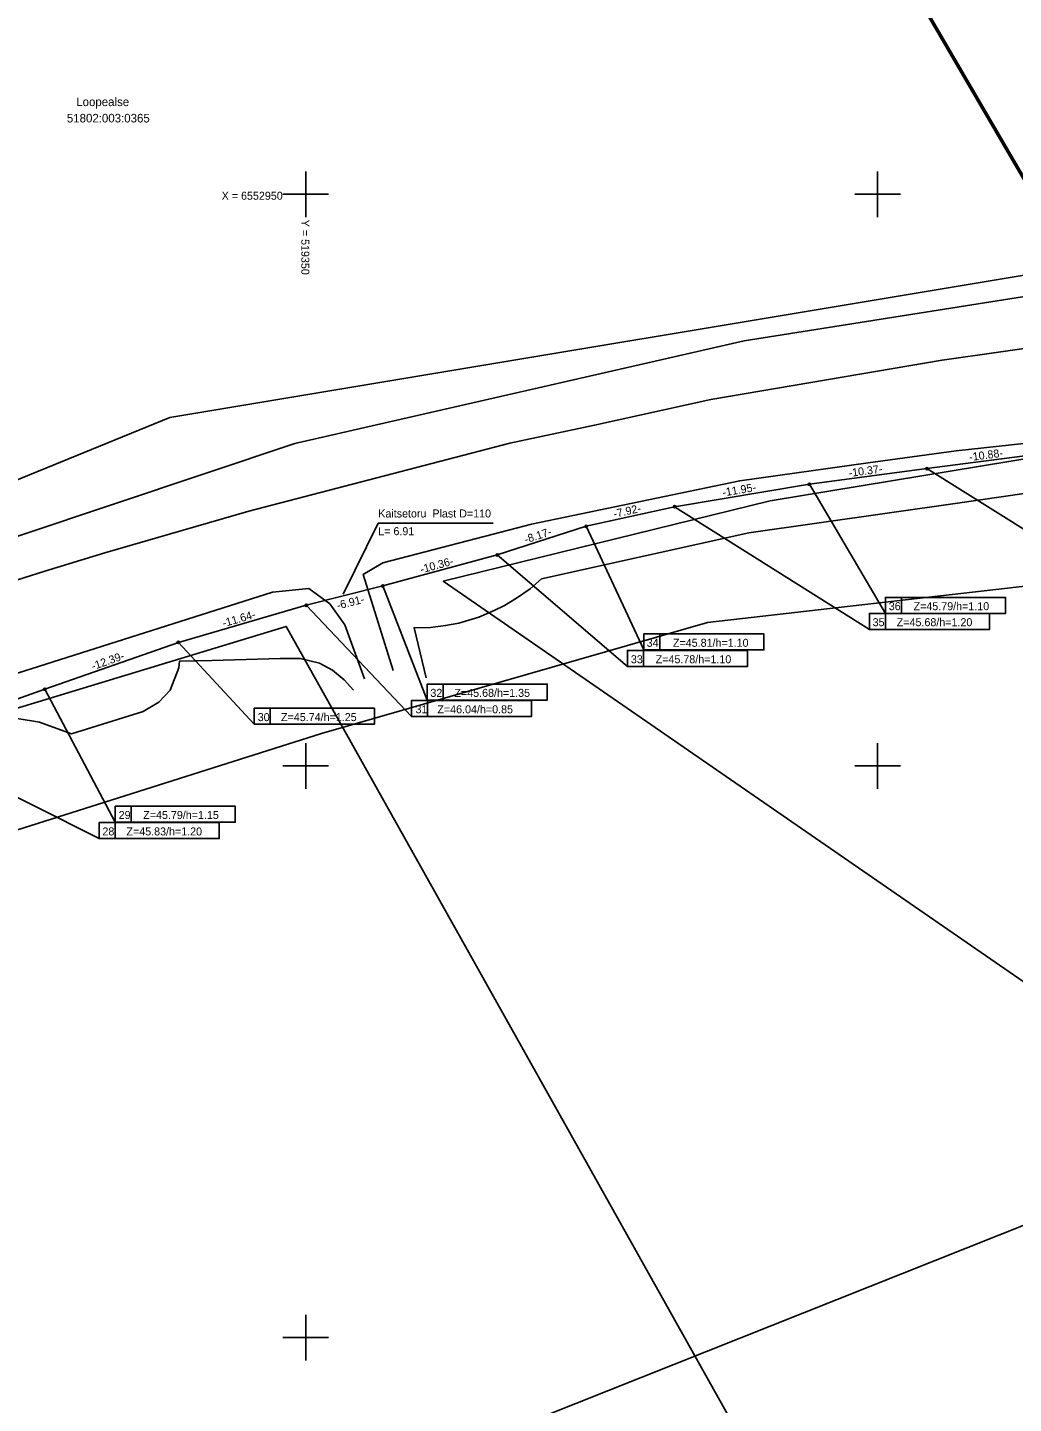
# Model space of a CAD drawing. Extents: x 518883 to 519628, y 6552240 to 6553378.
# Drawn here: x 519325.7 to 519411.9, y 6552844.2 to 6552964.6 of the extents above; entities that cross this region are included whole.
import ezdxf

# ---------------------------------------------------------------- set-up
doc = ezdxf.new("R2010")
doc.units = 0
for name, color, linetype in [('-TARA', 7, 'Continuous'), ('Hoonedet', 7, 'Continuous'), ('KORGUS', 7, 'Continuous'), ('MOOTPIIR', 7, 'Continuous'), ('MPKAABEL', 7, 'Continuous'), ('Prosystem_elekter', 7, 'Continuous'), ('Prosystem_kiri', 7, 'Continuous'), ('VKAEV', 7, 'Continuous'), ('VORK', 7, 'Continuous'), ('VORMISTUS', 7, 'Continuous')]:
    doc.layers.add(name, color=color, linetype=linetype)

msp = doc.modelspace()

# ---------------------------------------------------------------- linework, layer by layer
at = {"layer": '-TARA'}
for points in [[(519488.64, 6552942.55), (519481.11, 6552941.88), (519478.69, 6552940.55), (519462.07, 6552939.75), (519444.97, 6552939.16), (519425.19, 6552938.36), (519415.49, 6552936.89), (519405.65, 6552935.5), (519385.43, 6552932.06), (519375.25, 6552929.8), (519367.85, 6552928.22), (519363.16, 6552927.01), (519345.02, 6552922.28), (519332.43, 6552918.65), (519327.18, 6552917.02), (519319.81, 6552914.71)], [(519357.63, 6552908.36), (519355.01, 6552916.74), (519356.74, 6552917.76), (519367.05, 6552920.45), (519369.74, 6552921.15), (519387.95, 6552924.94), (519399.19, 6552926.5), (519406.87, 6552927.55), (519426.24, 6552929.66), (519444.21, 6552931.44), (519479.91, 6552932.77), (519497.98, 6552934.02), (519515.48, 6552936.21), (519519.55, 6552937.19)], [(519058.52, 6552792.4), (519056.72, 6552793.84), (519054.82, 6552796.7), (519054.43, 6552797.78), (519054.48, 6552799.36), (519055.32, 6552800.94), (519056.62, 6552801.92), (519059.7, 6552803.2), (519065.04, 6552805.38), (519070.98, 6552807.03), (519087.51, 6552813.64), (519107.88, 6552821.72), (519125.7, 6552828.6), (519141.32, 6552835.43), (519176.34, 6552850.59), (519209.76, 6552864.74), (519241.59, 6552877.91), (519280.46, 6552893.03), (519314.84, 6552904.95), (519347.08, 6552915.2), (519350.26, 6552915.52), (519352.1, 6552914.17), (519353.43, 6552912.35), (519355.14, 6552907.61)]]:
    msp.add_lwpolyline(points, dxfattribs=at)
at = {"layer": 'Hoonedet'}
msp.add_line((519350.04, 6552914.05), (519356.74, 6552915.74), dxfattribs=at)
for points in [[(519314.75, 6552902.27), (519327.17, 6552906.7), (519338.86, 6552910.8), (519350.04, 6552914.05), (519356.74, 6552915.74), (519366.74, 6552918.46), (519374.52, 6552920.96), (519382.25, 6552922.67), (519394.04, 6552924.63), (519404.32, 6552926), (519415.11, 6552927.42)], [(519353.28, 6552915.02), (519356.34, 6552921.23), (519366.38, 6552921.23)]]:
    msp.add_lwpolyline(points, dxfattribs=at)
at = {"layer": 'KORGUS'}
for centre in [(519404.32, 6552926), (519394.04, 6552924.63), (519382.25, 6552922.67), (519374.52, 6552920.96), (519366.74, 6552918.46), (519356.74, 6552915.74), (519350.04, 6552914.05), (519338.86, 6552910.8), (519327.17, 6552906.7)]:
    msp.add_circle(centre, 0.1, dxfattribs=at)
at = {"layer": 'MOOTPIIR'}
for points in [[(519101.86, 6552805.18), (519217.82, 6552853.65), (519285.68, 6552882.01), (519351.38, 6552902.83), (519385.13, 6552912.53), (519453.88, 6552920.43), (519486.55, 6552920.43), (519507.2, 6552927.61), (519492.66, 6552947.53), (519473.99, 6552979.67), (519455.05, 6553005.43), (519439.97, 6553030.65), (519426.06, 6553057.67), (519414.3, 6553088.54)], [(519399.49, 6553087.02), (519410.98, 6553060.09), (519442.21, 6552997.62), (519465.01, 6552969.43), (519471.65, 6552956.51), (519467.17, 6552947), (519421.03, 6552944.3), (519338.1, 6552930.48), (519262.52, 6552899.6), (519133.81, 6552850.6)]]:
    msp.add_lwpolyline(points, dxfattribs=at)
at = {"layer": 'MPKAABEL'}
for points in [[(519404.32, 6552926), (519416.56, 6552918.34), (519427.06, 6552918.34), (519427.06, 6552919.74), (519416.56, 6552919.74), (519416.56, 6552918.34)], [(519394.04, 6552924.63), (519400.69, 6552913.34), (519411.19, 6552913.34), (519411.19, 6552914.74), (519400.69, 6552914.74), (519400.69, 6552913.34)], [(519382.25, 6552922.67), (519399.29, 6552911.94), (519409.79, 6552911.94), (519409.79, 6552913.34), (519399.29, 6552913.34), (519399.29, 6552911.94)], [(519374.52, 6552920.96), (519379.57, 6552910.14), (519390.07, 6552910.14), (519390.07, 6552911.54), (519379.57, 6552911.54), (519379.57, 6552910.14)], [(519366.74, 6552918.46), (519378.13, 6552908.7), (519388.63, 6552908.7), (519388.63, 6552910.1), (519378.13, 6552910.1), (519378.13, 6552908.7)], [(519356.74, 6552915.74), (519360.62, 6552905.76), (519371.12, 6552905.76), (519371.12, 6552907.16), (519360.62, 6552907.16), (519360.62, 6552905.76)], [(519402.09, 6552913.34), (519402.09, 6552914.74)], [(519350.04, 6552914.05), (519359.24, 6552904.32), (519369.74, 6552904.32), (519369.74, 6552905.72), (519359.24, 6552905.72), (519359.24, 6552904.32)], [(519400.69, 6552911.94), (519400.69, 6552913.34)], [(519338.86, 6552910.8), (519345.5, 6552903.64), (519356, 6552903.64), (519356, 6552905.04), (519345.5, 6552905.04), (519345.5, 6552903.64)], [(519380.97, 6552910.14), (519380.97, 6552911.54)], [(519379.53, 6552908.7), (519379.53, 6552910.1)], [(519362.02, 6552905.76), (519362.02, 6552907.16)], [(519327.17, 6552906.7), (519333.34, 6552895.08), (519343.84, 6552895.08), (519343.84, 6552896.48), (519333.34, 6552896.48), (519333.34, 6552895.08)], [(519346.9, 6552903.64), (519346.9, 6552905.04)], [(519360.64, 6552904.32), (519360.64, 6552905.72)], [(519314.75, 6552902.27), (519331.93, 6552893.64), (519342.43, 6552893.64), (519342.43, 6552895.04), (519331.93, 6552895.04), (519331.93, 6552893.64)], [(519334.74, 6552895.08), (519334.74, 6552896.48)], [(519333.33, 6552893.64), (519333.33, 6552895.04)]]:
    msp.add_lwpolyline(points, dxfattribs=at)
at = {"layer": 'Prosystem_elekter'}
for points in [[(519221.37, 6553197.61), (519163.51, 6553182.47), (519317.21, 6552917.56), (519349.05, 6552928.19), (519388.34, 6552937.19), (519418.38, 6552941.93), (519277.37, 6553183.73)], [(519460, 6553116.32), (519329.65, 6553093.79), (519418.25, 6552941.87), (519496.63, 6552943.07), (519534.58, 6552952.11)], [(519580.75, 6552956.01), (519546.42, 6552940.43), (519498.46, 6552929.22), (519419.62, 6552927.98), (519390.61, 6552923.19), (519362.02, 6552916.15), (519431.74, 6552868.04), (519457.7, 6552825.41), (519414.94, 6552799.44), (519387.95, 6552841.37), (519348.29, 6552912.2), (519321.96, 6552904.21), (519055.22, 6552797.31), (519057.22, 6552795.09), (519123.32, 6552724.41), (519425.8, 6552782.54), (519628.38, 6552817.76), (519601.28, 6552893.76)]]:
    msp.add_lwpolyline(points, close=True, dxfattribs=at)
at = {"layer": 'Prosystem_kiri'}
for points in [[(519360.52, 6552907.7), (519359.47, 6552912.08), (519360.9, 6552912.11), (519362.23, 6552912.27), (519363.4, 6552912.49), (519365.14, 6552913.02), (519366.47, 6552913.58), (519367.37, 6552914.02), (519368.43, 6552914.66), (519369.61, 6552915.49), (519370.62, 6552916.36), (519388.75, 6552920.4), (519406.99, 6552922.98), (519420.66, 6552924.96)], [(519360.52, 6552907.7), (519359.47, 6552912.08)], [(519324.76, 6552904.14), (519326.73, 6552903.82), (519329.51, 6552902.81), (519335.78, 6552904.76), (519337.14, 6552905.59), (519338.13, 6552906.63), (519338.89, 6552908.58), (519338.97, 6552909.17), (519341.8, 6552909.22), (519347.77, 6552909.41), (519349.52, 6552909.4), (519351.21, 6552908.99), (519352.34, 6552908.37), (519353.37, 6552907.53), (519354.17, 6552906.63)]]:
    msp.add_lwpolyline(points, dxfattribs=at)
at = {"layer": 'VORK'}
for p, q in [((519350, 6552952), (519350, 6552948)), ((519400, 6552952), (519400, 6552948)), ((519348, 6552950), (519352, 6552950)), ((519398, 6552950), (519402, 6552950)), ((519350, 6552902), (519350, 6552898)), ((519400, 6552902), (519400, 6552898)), ((519348, 6552900), (519352, 6552900)), ((519398, 6552900), (519402, 6552900)), ((519350, 6552852), (519350, 6552848)), ((519348, 6552850), (519352, 6552850))]:
    msp.add_line(p, q, dxfattribs=at)
at = {"layer": 'VORMISTUS'}
msp.add_lwpolyline([(519000.84, 6552695.87), (518947.77, 6552829.2), (519488.51, 6553044.42), (519541.58, 6552911.09)], close=True, dxfattribs=at)

# ---------------------------------------------------------------- texts
at = {"layer": 'Hoonedet'}
for s, p in [('Kaitsetoru  Plast D=110', (519356.34, 6552921.73)), ('L= 6.91', (519356.34, 6552920.18))]:
    msp.add_text(s, height=0.7, dxfattribs=at).set_placement(p)
at = {"layer": 'MPKAABEL'}
for s, p in [('36', (519400.98, 6552913.62)), ('Z=45.79/h=1.10', (519403.15, 6552913.62)), ('35', (519399.57, 6552912.22)), ('Z=45.68/h=1.20', (519401.68, 6552912.22)), ('34', (519379.81, 6552910.42)), ('Z=45.81/h=1.10', (519382.11, 6552910.42)), ('33', (519378.43, 6552908.98)), ('Z=45.78/h=1.10', (519380.6, 6552908.98)), ('32', (519360.9, 6552906.04)), ('Z=45.68/h=1.35', (519363, 6552906.04)), ('31', (519359.6, 6552904.6)), ('Z=46.04/h=0.85', (519361.51, 6552904.6)), ('30', (519345.8, 6552903.92)), ('Z=45.74/h=1.25', (519347.84, 6552903.92)), ('29', (519333.64, 6552895.36)), ('Z=45.79/h=1.15', (519335.79, 6552895.36)), ('28', (519332.22, 6552893.92)), ('Z=45.83/h=1.20', (519334.32, 6552893.92))]:
    msp.add_text(s, height=0.7, dxfattribs=at).set_placement(p)
at = {"layer": 'Prosystem_elekter'}
for s, p in [('Loopealse', (519329.93, 6552957.71)), ('51802:003:0365', (519329.11, 6552956.28))]:
    msp.add_text(s, height=0.75, dxfattribs=at).set_placement(p)
at = {"layer": 'VKAEV'}
for s, rotation, p in [('-10.88-', 7.5129, (519408.06, 6552926.66)), ('-10.37-', 7.5369, (519397.52, 6552925.27)), ('-11.95-', 9.4403, (519386.49, 6552923.56)), ('-7.92-', 12.4849, (519376.98, 6552921.69)), ('-8.17-', 17.8716, (519369.24, 6552919.45)), ('-10.36-', 15.1654, (519360.11, 6552916.84)), ('-6.91-', 14.2169, (519352.8, 6552913.68)), ('-11.64-', 16.182, (519342.82, 6552912.13)), ('-12.39-', 19.3258, (519331.4, 6552908.37))]:
    msp.add_text(s, height=0.7, rotation=rotation, dxfattribs=at).set_placement(p)
at = {"layer": 'VORK'}
msp.add_text('X = 6552950', height=0.7, dxfattribs=at).set_placement((519342.65, 6552949.52))
msp.add_text('Y = 519350 ', height=0.7, rotation=270, dxfattribs=at).set_placement((519349.61, 6552947.77))

doc.saveas('drawing.dxf')
